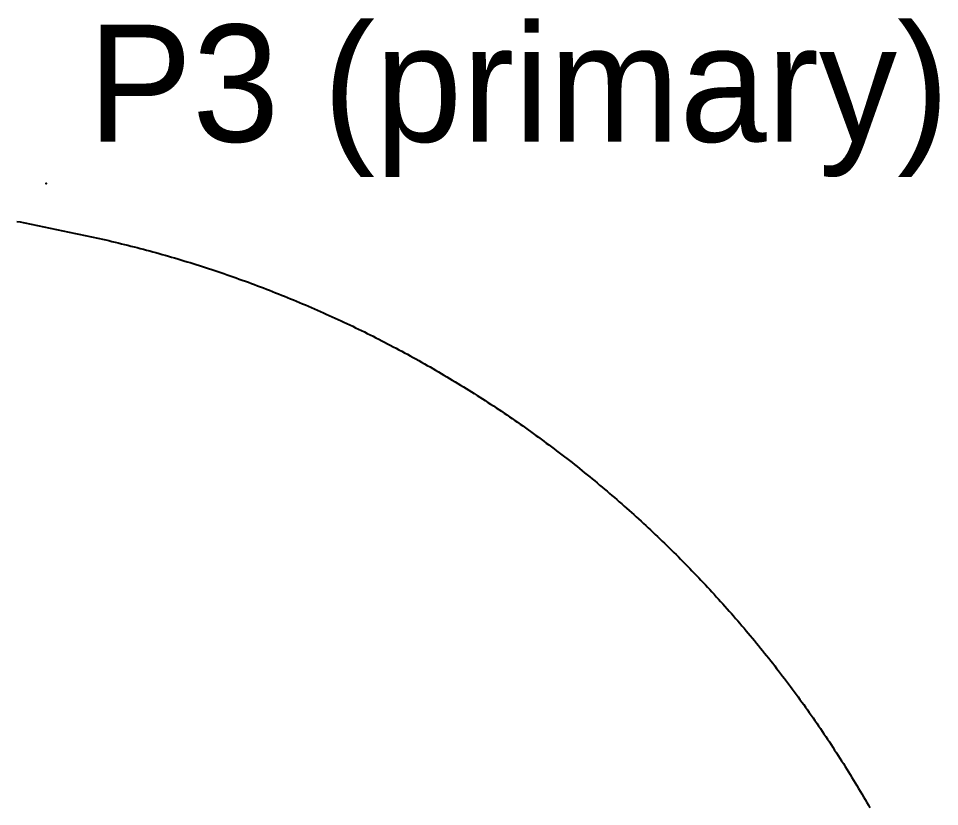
# Model space of a CAD drawing. Header units: metres. Extents: x 457876 to 584660, y 126427 to 241224.
# Drawn here: x 568922 to 576000, y 213917 to 219974 of the extents above; entities that cross this region are included whole.
import ezdxf

# ---------------------------------------------------------------- set-up
doc = ezdxf.new("R2010")
doc.units = ezdxf.units.M
for name, color, linetype in [('AT_GRADE', 3, 'CONTINUOUS'), ('CUTTING', 34, 'CONTINUOUS'), ('EMBANKMENT', 42, 'CONTINUOUS'), ('GROUND_CL', 8, 'CONTINUOUS'), ('RAIL_CL', 1, 'CONTINUOUS'), ('STATIONS', 7, 'CONTINUOUS')]:
    doc.layers.add(name, color=color, linetype=linetype)

msp = doc.modelspace()

# ---------------------------------------------------------------- linework, layer by layer
at = {"layer": 'AT_GRADE'}
for points in [[(568933.929, 218409.517, 60.803), (568958.332, 218404.494, 60.768), (568982.735, 218399.47, 60.734), (569007.137, 218394.446, 60.7), (569031.539, 218389.422, 60.665), (569055.94, 218384.398, 60.631), (569080.341, 218379.374, 60.596), (569104.741, 218374.35, 60.561), (569129.14, 218369.326, 60.527), (569153.539, 218364.302, 60.492), (569177.938, 218359.278, 60.457), (569202.336, 218354.254, 60.422), (569226.733, 218349.23, 60.387), (569251.13, 218344.206, 60.352), (569275.527, 218339.182, 60.316), (569299.923, 218334.158, 60.281), (569324.318, 218329.134, 60.246), (569348.713, 218324.111, 60.21), (569373.107, 218319.087, 60.174), (569397.501, 218314.063, 60.138), (569421.882, 218308.985, 60.102), (569446.251, 218303.846, 60.066), (569470.605, 218298.64, 60.03), (569494.942, 218293.358, 59.994), (569519.266, 218288.022, 59.957), (569543.575, 218282.618, 59.921), (569567.868, 218277.144, 59.884), (569592.144, 218271.596, 59.847), (569616.404, 218265.983, 59.81), (569640.65, 218260.309, 59.772), (569664.88, 218254.572, 59.735), (569689.095, 218248.776, 59.697), (569713.292, 218242.906, 59.66), (569737.471, 218236.961, 59.622), (569761.633, 218230.955, 59.584), (569785.78, 218224.887, 59.545), (569809.909, 218218.754, 59.507), (569834.021, 218212.554, 59.468), (569858.116, 218206.289, 59.43), (569882.193, 218199.958, 59.391), (569906.252, 218193.561, 59.352), (569930.29, 218187.091, 59.312), (569954.312, 218180.561, 59.273), (569978.317, 218173.969, 59.233), (570002.301, 218167.306, 59.193), (570026.267, 218160.576, 59.153), (570050.214, 218153.786, 59.113), (570074.144, 218146.934, 59.073), (570098.057, 218140.027, 59.032), (570121.942, 218133.026, 58.991), (570145.808, 218125.962, 58.95)], [(570967.494, 217838.59, 57.398), (570990.54, 217829.236, 57.35), (571013.56, 217819.818, 57.303), (571036.558, 217810.35, 57.255), (571059.525, 217800.808, 57.207), (571082.466, 217791.204, 57.159), (571105.374, 217781.523, 57.111), (571128.26, 217771.789, 57.062), (571151.124, 217762.007, 57.014), (571173.959, 217752.157, 56.965), (571196.762, 217742.236, 56.916), (571219.543, 217732.263, 56.867), (571242.291, 217722.218, 56.818), (571265.008, 217712.105, 56.769), (571287.701, 217701.939, 56.72)], [(571976.413, 217356.604, 55.15), (571998.119, 217344.495, 55.099), (572019.799, 217332.342, 55.047), (572041.444, 217320.125, 54.996), (572063.051, 217307.842, 54.944), (572084.634, 217295.518, 54.893), (572106.187, 217283.142, 54.842), (572127.686, 217270.673, 54.79), (572149.156, 217258.156, 54.739), (572170.596, 217245.586, 54.688), (572191.997, 217232.951, 54.636), (572213.365, 217220.262, 54.585), (572234.705, 217207.525, 54.534), (572256.004, 217194.721, 54.482), (572277.27, 217181.861, 54.431)], [(572404.114, 217103.494, 54.125), (572425.13, 217090.233, 54.075), (572446.111, 217076.919, 54.024), (572467.047, 217063.533, 53.973), (572487.947, 217050.092, 53.923), (572508.813, 217036.6, 53.872), (572529.646, 217023.056, 53.822), (572550.441, 217009.454, 53.771), (572571.195, 216995.791, 53.721), (572591.909, 216982.066, 53.671), (572612.586, 216968.288, 53.621), (572633.227, 216954.455, 53.571), (572653.83, 216940.567, 53.521), (572674.397, 216926.625, 53.471), (572694.93, 216912.634, 53.422), (572715.421, 216898.582, 53.372), (572735.869, 216884.467, 53.323), (572756.287, 216870.31, 53.273), (572776.668, 216856.099, 53.224), (572797, 216841.82, 53.175), (572817.288, 216827.478, 53.126), (572837.533, 216813.075, 53.077), (572857.749, 216798.632, 53.029), (572877.931, 216784.142, 52.98), (572898.072, 216769.596, 52.932), (572918.174, 216754.995, 52.884), (572938.232, 216740.335, 52.836), (572958.245, 216725.614, 52.788), (572978.208, 216710.825, 52.74), (572998.148, 216696.005, 52.692), (573018.049, 216681.133, 52.645), (573037.9, 216666.195, 52.597), (573057.705, 216651.197, 52.55), (573077.476, 216636.153, 52.503), (573097.207, 216621.058, 52.456), (573116.912, 216605.929, 52.41)], [(573539.332, 216259.3, 51.43), (573558.027, 216242.944, 51.388), (573576.673, 216226.531, 51.346), (573595.293, 216210.09, 51.304), (573613.857, 216193.585, 51.262), (573632.367, 216177.019, 51.221), (573650.84, 216160.413, 51.179), (573669.275, 216143.765, 51.138), (573687.653, 216127.054, 51.097), (573706.006, 216110.315, 51.057), (573724.285, 216093.496, 51.016), (573742.533, 216076.644, 50.976)], [(574561.728, 215211.591, 49.257), (574577.555, 215192.45, 49.225), (574593.338, 215173.272, 49.193), (574609.073, 215154.054, 49.16), (574624.757, 215134.796, 49.128), (574640.387, 215115.492, 49.096), (574655.944, 215096.131, 49.064), (574671.474, 215076.747, 49.032), (574686.929, 215057.305, 48.999), (574702.354, 215037.837, 48.967), (574717.717, 215018.322, 48.935), (574733.018, 214998.757, 48.903), (574748.272, 214979.156, 48.871), (574763.48, 214959.519, 48.84), (574778.636, 214939.842, 48.808), (574793.732, 214920.12, 48.776), (574808.752, 214900.339, 48.744), (574823.745, 214880.537, 48.712), (574838.678, 214860.69, 48.68), (574853.547, 214840.796, 48.648), (574868.369, 214820.866, 48.616), (574883.143, 214800.901, 48.584), (574897.865, 214780.897, 48.552), (574912.527, 214760.849, 48.52), (574927.116, 214740.748, 48.487), (574941.674, 214720.625, 48.455), (574956.169, 214700.456, 48.423), (574970.602, 214680.243, 48.39), (574984.989, 214659.997, 48.358), (574999.323, 214639.714, 48.325), (575013.604, 214619.393, 48.293), (575027.837, 214599.039, 48.26), (575041.984, 214578.625, 48.227), (575056.077, 214558.173, 48.194), (575070.123, 214537.689, 48.161), (575084.117, 214517.169, 48.128), (575098.062, 214496.616, 48.095), (575111.962, 214476.033, 48.062), (575125.808, 214455.413, 48.028), (575139.562, 214434.733, 47.994), (575153.267, 214414.018, 47.96), (575166.922, 214393.272, 47.926), (575180.526, 214372.491, 47.892), (575194.08, 214351.679, 47.858), (575207.577, 214330.829, 47.823), (575220.994, 214309.928, 47.789), (575234.362, 214288.995, 47.754), (575247.679, 214268.03, 47.719), (575260.941, 214247.03, 47.684), (575274.154, 214225.998, 47.648), (575287.295, 214204.922, 47.612), (575300.37, 214183.805, 47.577), (575313.397, 214162.658, 47.54), (575326.378, 214141.483, 47.504), (575339.305, 214120.275, 47.468), (575352.175, 214099.032, 47.431), (575364.96, 214077.738, 47.394), (575377.694, 214056.414, 47.356), (575390.377, 214035.058, 47.319), (575403.01, 214013.674, 47.281), (575415.584, 213992.255, 47.243), (575428.08, 213970.789, 47.204), (575440.521, 213949.292, 47.166), (575452.909, 213927.765, 47.127)]]:
    msp.add_polyline3d(points, dxfattribs=at)
at = {"layer": 'CUTTING'}
for points in [[(570169.658, 218118.843, 58.909), (570193.489, 218111.666, 58.868), (570217.3, 218104.424, 58.826), (570241.089, 218097.113, 58.784), (570264.856, 218089.731, 58.742), (570288.609, 218082.304, 58.7), (570312.335, 218074.794, 58.658), (570336.039, 218067.217, 58.615), (570359.724, 218059.583, 58.573), (570383.386, 218051.88, 58.53), (570407.027, 218044.113, 58.487), (570430.648, 218036.287, 58.444), (570454.247, 218028.4, 58.4), (570477.824, 218020.446, 58.356), (570501.376, 218012.418, 58.313), (570524.908, 218004.336, 58.269), (570548.415, 217996.182, 58.224), (570571.9, 217987.968, 58.18), (570595.363, 217979.689, 58.135), (570618.801, 217971.345, 58.091), (570642.222, 217962.954, 58.046), (570665.617, 217954.49, 58), (570688.984, 217945.951, 57.955), (570712.326, 217937.346, 57.91), (570735.646, 217928.684, 57.864), (570758.942, 217919.957, 57.818), (570782.213, 217911.166, 57.772), (570805.461, 217902.315, 57.726), (570828.685, 217893.404, 57.68), (570851.883, 217884.427, 57.633), (570875.058, 217875.391, 57.586), (570898.203, 217866.279, 57.54), (570921.325, 217857.111, 57.492), (570944.422, 217847.882, 57.445)], [(572298.505, 217168.953, 54.38), (572319.689, 217155.961, 54.329), (572340.847, 217142.925, 54.278), (572361.976, 217129.845, 54.227), (572383.066, 217116.703, 54.176)], [(573136.554, 216590.719, 52.363), (573156.166, 216575.47, 52.317), (573175.729, 216560.157, 52.271), (573195.245, 216544.786, 52.225), (573214.728, 216529.374, 52.179), (573234.171, 216513.911, 52.133), (573253.573, 216498.396, 52.088), (573272.922, 216482.815, 52.043), (573292.228, 216467.182, 51.998), (573311.488, 216451.492, 51.953), (573330.716, 216435.765, 51.908), (573349.903, 216419.986, 51.864), (573369.041, 216404.148, 51.819), (573388.144, 216388.268, 51.775), (573407.186, 216372.316, 51.731), (573426.195, 216356.324, 51.688), (573445.167, 216340.288, 51.644), (573464.087, 216324.192, 51.601), (573482.965, 216308.046, 51.558), (573501.8, 216291.851, 51.515), (573520.588, 216275.601, 51.472)]]:
    msp.add_polyline3d(points, dxfattribs=at)
at = {"layer": 'EMBANKMENT'}
for points in [[(571310.37, 217691.718, 56.671), (571333.01, 217681.436, 56.621), (571355.62, 217671.089, 56.571), (571378.199, 217660.676, 56.522), (571400.748, 217650.198, 56.472), (571423.265, 217639.653, 56.422), (571445.763, 217629.068, 56.372), (571468.228, 217618.415, 56.322), (571490.661, 217607.694, 56.271), (571513.062, 217596.908, 56.221), (571535.433, 217586.061, 56.171), (571557.781, 217575.167, 56.12), (571580.105, 217564.225, 56.07), (571602.383, 217553.191, 56.019), (571624.631, 217542.097, 55.968), (571646.858, 217530.961, 55.918), (571669.054, 217519.765, 55.867), (571691.216, 217508.504, 55.816), (571713.347, 217497.181, 55.765), (571735.442, 217485.789, 55.714), (571757.512, 217474.349, 55.663), (571779.544, 217462.837, 55.612), (571801.55, 217451.277, 55.56), (571823.515, 217439.64, 55.509), (571845.456, 217427.957, 55.458), (571867.366, 217416.219, 55.407), (571889.239, 217404.411, 55.355), (571911.085, 217392.553, 55.304), (571932.895, 217380.633, 55.253), (571954.677, 217368.66, 55.201)], [(573760.721, 216059.727, 50.936), (573778.872, 216042.769, 50.896), (573796.988, 216025.775, 50.857), (573815.052, 216008.726, 50.817), (573833.055, 215991.612, 50.778), (573851.028, 215974.468, 50.739), (573868.957, 215957.276, 50.7), (573886.833, 215940.03, 50.662), (573904.643, 215922.716, 50.623), (573922.419, 215905.367, 50.585), (573940.159, 215887.982, 50.547), (573957.85, 215870.547, 50.509), (573975.491, 215853.061, 50.472), (573993.063, 215835.505, 50.434), (574010.607, 215817.922, 50.397), (574028.104, 215800.293, 50.36), (574045.554, 215782.617, 50.323), (574062.941, 215764.879, 50.286), (574080.282, 215747.096, 50.25), (574097.59, 215729.282, 50.213), (574114.848, 215711.418, 50.177), (574132.035, 215693.486, 50.141), (574149.194, 215675.528, 50.105), (574166.281, 215657.501, 50.07), (574183.336, 215639.444, 50.034), (574200.355, 215621.353, 49.999), (574217.314, 215603.206, 49.964), (574234.207, 215584.997, 49.929), (574251.06, 215566.752, 49.894), (574267.888, 215548.484, 49.859), (574284.634, 215530.139, 49.825), (574301.328, 215511.749, 49.791), (574317.995, 215493.334, 49.756), (574334.605, 215474.867, 49.722), (574351.157, 215456.347, 49.688), (574367.662, 215437.787, 49.654), (574384.119, 215419.184, 49.621), (574400.526, 215400.537, 49.587), (574416.877, 215381.84, 49.554), (574433.156, 215363.082, 49.52), (574449.404, 215344.296, 49.487), (574465.611, 215325.475, 49.454), (574481.755, 215306.6, 49.421), (574497.843, 215287.677, 49.388), (574513.902, 215268.729, 49.355), (574529.886, 215249.718, 49.323), (574545.848, 215230.689, 49.29)]]:
    msp.add_polyline3d(points, dxfattribs=at)
at = {"layer": 'GROUND_CL'}
msp.add_polyline3d([(568909.525, 218414.541, 63.857), (568933.929, 218409.517, 63.404), (568958.332, 218404.494, 63.024), (568982.735, 218399.47, 62.656), (569007.137, 218394.446, 62.301), (569031.539, 218389.422, 62.028), (569055.94, 218384.398, 61.818), (569080.341, 218379.374, 61.613), (569104.741, 218374.35, 61.413), (569129.14, 218369.326, 61.254), (569153.539, 218364.302, 61.141), (569177.938, 218359.278, 61.031), (569202.336, 218354.254, 60.924), (569226.733, 218349.23, 60.842), (569251.13, 218344.206, 60.8), (569275.527, 218339.182, 60.758), (569299.923, 218334.158, 60.711), (569324.318, 218329.134, 60.671), (569348.713, 218324.111, 60.658), (569373.107, 218319.087, 60.646), (569397.501, 218314.063, 60.636), (569421.882, 218308.985, 60.631), (569446.251, 218303.846, 60.638), (569470.605, 218298.64, 60.648), (569494.942, 218293.358, 60.661), (569519.266, 218288.022, 60.677), (569543.575, 218282.618, 60.696), (569567.868, 218277.144, 60.718), (569592.144, 218271.596, 60.744), (569616.404, 218265.983, 60.774), (569640.65, 218260.309, 60.801), (569664.88, 218254.572, 60.832), (569689.095, 218248.776, 60.867), (569713.292, 218242.906, 60.905), (569737.471, 218236.961, 60.928), (569761.633, 218230.955, 60.959), (569785.78, 218224.887, 60.997), (569809.909, 218218.754, 61.044), (569834.021, 218212.554, 61.083), (569858.116, 218206.289, 61.121), (569882.193, 218199.958, 61.167), (569906.252, 218193.561, 61.221), (569930.29, 218187.091, 61.241), (569954.312, 218180.561, 61.234), (569978.317, 218173.969, 61.247), (570002.301, 218167.306, 61.277), (570026.267, 218160.576, 61.345), (570050.214, 218153.786, 61.452), (570074.144, 218146.934, 61.558), (570098.057, 218140.027, 61.663), (570121.942, 218133.026, 61.768), (570145.808, 218125.962, 61.864), (570169.658, 218118.843, 61.96), (570193.489, 218111.666, 62.054), (570217.3, 218104.424, 62.147), (570241.089, 218097.113, 62.213), (570264.856, 218089.731, 62.274), (570288.609, 218082.304, 62.33), (570312.335, 218074.794, 62.382), (570336.039, 218067.217, 62.408), (570359.724, 218059.583, 62.421), (570383.386, 218051.88, 62.427), (570407.027, 218044.113, 62.427), (570430.648, 218036.287, 62.409), (570454.247, 218028.4, 62.379), (570477.824, 218020.446, 62.342), (570501.376, 218012.418, 62.299), (570524.908, 218004.336, 62.246), (570548.415, 217996.182, 62.179), (570571.9, 217987.968, 62.108), (570595.363, 217979.689, 62.032), (570618.801, 217971.345, 61.952), (570642.222, 217962.954, 61.894), (570665.617, 217954.49, 61.827), (570688.984, 217945.951, 61.75), (570712.326, 217937.346, 61.662), (570735.646, 217928.684, 61.572), (570758.942, 217919.957, 61.477), (570782.213, 217911.166, 61.373), (570805.461, 217902.315, 61.26), (570828.685, 217893.404, 61.144), (570851.883, 217884.427, 61.028), (570875.058, 217875.391, 60.904), (570898.203, 217866.279, 60.772), (570921.325, 217857.111, 60.633), (570944.422, 217847.882, 60.501), (570967.494, 217838.59, 60.358), (570990.54, 217829.236, 60.2), (571013.56, 217819.818, 60.034), (571036.558, 217810.35, 59.518), (571059.525, 217800.808, 58.932), (571082.466, 217791.204, 58.359), (571105.374, 217781.523, 57.801), (571128.26, 217771.789, 57.272), (571151.124, 217762.007, 56.772), (571173.959, 217752.157, 56.281), (571196.762, 217742.236, 55.799), (571219.543, 217732.263, 55.321), (571242.291, 217722.218, 54.871), (571265.008, 217712.105, 54.427), (571287.701, 217701.939, 53.99), (571310.37, 217691.718, 53.558), (571333.01, 217681.436, 53.156), (571355.62, 217671.089, 52.769), (571378.199, 217660.676, 52.386), (571400.748, 217650.198, 52.005), (571423.265, 217639.653, 51.636), (571445.763, 217629.068, 51.276), (571468.228, 217618.415, 50.897), (571490.661, 217607.694, 50.503), (571513.062, 217596.908, 50.094), (571535.433, 217586.061, 50), (571557.781, 217575.167, 50), (571580.105, 217564.225, 50), (571602.383, 217553.191, 50), (571624.631, 217542.097, 50), (571646.858, 217530.961, 50), (571669.054, 217519.765, 50), (571691.216, 217508.504, 50), (571713.347, 217497.181, 50), (571735.442, 217485.789, 50), (571757.512, 217474.349, 50), (571779.544, 217462.837, 50), (571801.55, 217451.277, 50), (571823.515, 217439.64, 50.002), (571845.456, 217427.957, 50), (571867.366, 217416.219, 50), (571889.239, 217404.411, 50), (571911.085, 217392.553, 50), (571932.895, 217380.633, 50.619), (571954.677, 217368.66, 51.476), (571976.413, 217356.604, 52.267), (571998.119, 217344.495, 52.992), (572019.799, 217332.342, 53.656), (572041.444, 217320.125, 54.247), (572063.051, 217307.842, 54.785), (572084.634, 217295.518, 55.269), (572106.187, 217283.142, 55.699), (572127.686, 217270.673, 56.04), (572149.156, 217258.156, 56.306), (572170.596, 217245.586, 56.548), (572191.997, 217232.951, 56.764), (572213.365, 217220.262, 56.942), (572234.705, 217207.525, 57.102), (572256.004, 217194.721, 57.231), (572277.27, 217181.861, 57.325), (572298.505, 217168.953, 57.383), (572319.689, 217155.961, 57.413), (572340.847, 217142.925, 57.645), (572361.976, 217129.845, 57.654), (572383.066, 217116.703, 57.18), (572404.114, 217103.494, 56.398), (572425.13, 217090.233, 55.405), (572446.111, 217076.919, 54.654), (572467.047, 217063.533, 54.133), (572487.947, 217050.092, 53.845), (572508.813, 217036.6, 53.815), (572529.646, 217023.056, 53.962), (572550.441, 217009.454, 54.026), (572571.195, 216995.791, 54.141), (572591.909, 216982.066, 54.307), (572612.586, 216968.288, 54.525), (572633.227, 216954.455, 54.63), (572653.83, 216940.567, 54.647), (572674.397, 216926.625, 54.771), (572694.93, 216912.634, 54.894), (572715.421, 216898.582, 54.974), (572735.869, 216884.467, 54.846), (572756.287, 216870.31, 54.692), (572776.668, 216856.099, 54.541), (572797, 216841.82, 54.393), (572817.288, 216827.478, 54.269), (572837.533, 216813.075, 54.103), (572857.749, 216798.632, 53.924), (572877.931, 216784.142, 53.736), (572898.072, 216769.596, 53.537), (572918.174, 216754.995, 53.329), (572938.232, 216740.335, 53.197), (572958.245, 216725.614, 52.957), (572978.208, 216710.825, 52.627), (572998.148, 216696.005, 52.228), (573018.049, 216681.133, 51.759), (573037.9, 216666.195, 52.088), (573057.705, 216651.197, 52.568), (573077.476, 216636.153, 53.232), (573097.207, 216621.058, 54.24), (573116.912, 216605.929, 55.216), (573136.554, 216590.719, 56.083), (573156.166, 216575.47, 56.974), (573175.729, 216560.157, 57.895), (573195.245, 216544.786, 58.846), (573214.728, 216529.374, 59.612), (573234.171, 216513.911, 59.461), (573253.573, 216498.396, 59.314), (573272.922, 216482.815, 59.329), (573292.228, 216467.182, 59.506), (573311.488, 216451.492, 59.846), (573330.716, 216435.765, 59.934), (573349.903, 216419.986, 59.38), (573369.041, 216404.148, 58.844), (573388.144, 216388.268, 58.328), (573407.186, 216372.316, 57.83), (573426.195, 216356.324, 57.314), (573445.167, 216340.288, 56.743), (573464.087, 216324.192, 56.241), (573482.965, 216308.046, 55.748), (573501.8, 216291.851, 55.249), (573520.588, 216275.601, 54.729), (573539.332, 216259.3, 54.118), (573558.027, 216242.944, 53.513), (573576.673, 216226.531, 52.923), (573595.293, 216210.09, 52.31), (573613.857, 216193.585, 51.66), (573632.367, 216177.019, 51.105), (573650.84, 216160.413, 50.615), (573669.275, 216143.765, 50.159), (573687.653, 216127.054, 49.717), (573706.006, 216110.315, 49.235), (573724.285, 216093.496, 48.724), (573742.533, 216076.644, 48.22), (573760.721, 216059.727, 47.706), (573778.872, 216042.769, 47.182), (573796.988, 216025.775, 46.604), (573815.052, 216008.726, 46.006), (573833.055, 215991.612, 45.454), (573851.028, 215974.468, 44.909), (573868.957, 215957.276, 44.362), (573886.833, 215940.03, 43.811), (573904.643, 215922.716, 43.2), (573922.419, 215905.367, 42.58), (573940.159, 215887.982, 41.969), (573957.85, 215870.547, 41.321), (573975.491, 215853.061, 40.636), (573993.063, 215835.505, 40), (574010.607, 215817.922, 40), (574028.104, 215800.293, 40.144), (574045.554, 215782.617, 40.284), (574062.941, 215764.879, 40.281), (574080.282, 215747.096, 40.135), (574097.59, 215729.282, 40), (574114.848, 215711.418, 40), (574132.035, 215693.486, 40.096), (574149.194, 215675.528, 40.146), (574166.281, 215657.501, 40.118), (574183.336, 215639.444, 40.015), (574200.355, 215621.353, 40), (574217.314, 215603.206, 40), (574234.207, 215584.997, 40), (574251.06, 215566.752, 40), (574267.888, 215548.484, 40), (574284.634, 215530.139, 40), (574301.328, 215511.749, 40), (574317.995, 215493.334, 40), (574334.605, 215474.867, 40), (574351.157, 215456.347, 40), (574367.662, 215437.787, 40), (574384.119, 215419.184, 40), (574400.526, 215400.537, 40), (574416.877, 215381.84, 40), (574433.156, 215363.082, 40), (574449.404, 215344.296, 40), (574465.611, 215325.475, 40.6), (574481.755, 215306.6, 41.535), (574497.843, 215287.677, 42.476), (574513.902, 215268.729, 43.422), (574529.886, 215249.718, 44.367), (574545.848, 215230.689, 45.316), (574561.728, 215211.591, 46.276), (574577.555, 215192.45, 47.239), (574593.338, 215173.272, 48.204), (574609.073, 215154.054, 49.172), (574624.757, 215134.796, 50.005), (574640.387, 215115.492, 50.038), (574655.944, 215096.131, 50.067), (574671.474, 215076.747, 50.094), (574686.929, 215057.305, 50.118), (574702.354, 215037.837, 50.138), (574717.717, 215018.322, 50.172), (574733.018, 214998.757, 50.195), (574748.272, 214979.156, 50.22), (574763.48, 214959.519, 50.246), (574778.636, 214939.842, 50.274), (574793.732, 214920.12, 50.301), (574808.752, 214900.339, 50.326), (574823.745, 214880.537, 50.351), (574838.678, 214860.69, 50.377), (574853.547, 214840.796, 50.4), (574868.369, 214820.866, 50.419), (574883.143, 214800.901, 50.437), (574897.865, 214780.897, 50.453), (574912.527, 214760.849, 50.467), (574927.116, 214740.748, 50.48), (574941.674, 214720.625, 50.491), (574956.169, 214700.456, 50.501), (574970.602, 214680.243, 50.509), (574984.989, 214659.997, 50.517), (574999.323, 214639.714, 50.523), (575013.604, 214619.393, 50.527), (575027.837, 214599.039, 50.53), (575041.984, 214578.625, 50.534), (575056.077, 214558.173, 50.537), (575070.123, 214537.689, 50.539), (575084.117, 214517.169, 50.537), (575098.062, 214496.616, 50.535), (575111.962, 214476.033, 50.532), (575125.808, 214455.413, 50.53), (575139.562, 214434.733, 50.529), (575153.267, 214414.018, 50.523), (575166.922, 214393.272, 50.517), (575180.526, 214372.491, 50.51), (575194.08, 214351.679, 50.503), (575207.577, 214330.829, 50.494), (575220.994, 214309.928, 50.483), (575234.362, 214288.995, 50.473), (575247.679, 214268.03, 50.462), (575260.941, 214247.03, 50.452), (575274.154, 214225.998, 50.438), (575287.295, 214204.922, 50.423), (575300.37, 214183.805, 50.407), (575313.397, 214162.658, 50.39), (575326.378, 214141.483, 50.375), (575339.305, 214120.275, 50.356), (575352.175, 214099.032, 50.336), (575364.96, 214077.738, 50.316), (575377.694, 214056.414, 50.295), (575390.377, 214035.058, 50.272), (575403.01, 214013.674, 50.246), (575415.584, 213992.255, 50.219), (575428.08, 213970.789, 50.189), (575440.521, 213949.292, 50.156), (575452.909, 213927.765, 50.125), (575465.252, 213906.211, 50.099)], dxfattribs=at)
at = {"layer": 'RAIL_CL'}
msp.add_polyline3d([(568909.525, 218414.541, 60.837), (568933.929, 218409.517, 60.803), (568958.332, 218404.494, 60.768), (568982.735, 218399.47, 60.734), (569007.137, 218394.446, 60.7), (569031.539, 218389.422, 60.665), (569055.94, 218384.398, 60.631), (569080.341, 218379.374, 60.596), (569104.741, 218374.35, 60.561), (569129.14, 218369.326, 60.527), (569153.539, 218364.302, 60.492), (569177.938, 218359.278, 60.457), (569202.336, 218354.254, 60.422), (569226.733, 218349.23, 60.387), (569251.13, 218344.206, 60.352), (569275.527, 218339.182, 60.316), (569299.923, 218334.158, 60.281), (569324.318, 218329.134, 60.246), (569348.713, 218324.111, 60.21), (569373.107, 218319.087, 60.174), (569397.501, 218314.063, 60.138), (569421.882, 218308.985, 60.102), (569446.251, 218303.846, 60.066), (569470.605, 218298.64, 60.03), (569494.942, 218293.358, 59.994), (569519.266, 218288.022, 59.957), (569543.575, 218282.618, 59.921), (569567.868, 218277.144, 59.884), (569592.144, 218271.596, 59.847), (569616.404, 218265.983, 59.81), (569640.65, 218260.309, 59.772), (569664.88, 218254.572, 59.735), (569689.095, 218248.776, 59.697), (569713.292, 218242.906, 59.66), (569737.471, 218236.961, 59.622), (569761.633, 218230.955, 59.584), (569785.78, 218224.887, 59.545), (569809.909, 218218.754, 59.507), (569834.021, 218212.554, 59.468), (569858.116, 218206.289, 59.43), (569882.193, 218199.958, 59.391), (569906.252, 218193.561, 59.352), (569930.29, 218187.091, 59.312), (569954.312, 218180.561, 59.273), (569978.317, 218173.969, 59.233), (570002.301, 218167.306, 59.193), (570026.267, 218160.576, 59.153), (570050.214, 218153.786, 59.113), (570074.144, 218146.934, 59.073), (570098.057, 218140.027, 59.032), (570121.942, 218133.026, 58.991), (570145.808, 218125.962, 58.95), (570169.658, 218118.843, 58.909), (570193.489, 218111.666, 58.868), (570217.3, 218104.424, 58.826), (570241.089, 218097.113, 58.784), (570264.856, 218089.731, 58.742), (570288.609, 218082.304, 58.7), (570312.335, 218074.794, 58.658), (570336.039, 218067.217, 58.615), (570359.724, 218059.583, 58.573), (570383.386, 218051.88, 58.53), (570407.027, 218044.113, 58.487), (570430.648, 218036.287, 58.444), (570454.247, 218028.4, 58.4), (570477.824, 218020.446, 58.356), (570501.376, 218012.418, 58.313), (570524.908, 218004.336, 58.269), (570548.415, 217996.182, 58.224), (570571.9, 217987.968, 58.18), (570595.363, 217979.689, 58.135), (570618.801, 217971.345, 58.091), (570642.222, 217962.954, 58.046), (570665.617, 217954.49, 58), (570688.984, 217945.951, 57.955), (570712.326, 217937.346, 57.91), (570735.646, 217928.684, 57.864), (570758.942, 217919.957, 57.818), (570782.213, 217911.166, 57.772), (570805.461, 217902.315, 57.726), (570828.685, 217893.404, 57.68), (570851.883, 217884.427, 57.633), (570875.058, 217875.391, 57.586), (570898.203, 217866.279, 57.54), (570921.325, 217857.111, 57.492), (570944.422, 217847.882, 57.445), (570967.494, 217838.59, 57.398), (570990.54, 217829.236, 57.35), (571013.56, 217819.818, 57.303), (571036.558, 217810.35, 57.255), (571059.525, 217800.808, 57.207), (571082.466, 217791.204, 57.159), (571105.374, 217781.523, 57.111), (571128.26, 217771.789, 57.062), (571151.124, 217762.007, 57.014), (571173.959, 217752.157, 56.965), (571196.762, 217742.236, 56.916), (571219.543, 217732.263, 56.867), (571242.291, 217722.218, 56.818), (571265.008, 217712.105, 56.769), (571287.701, 217701.939, 56.72), (571310.37, 217691.718, 56.671), (571333.01, 217681.436, 56.621), (571355.62, 217671.089, 56.571), (571378.199, 217660.676, 56.522), (571400.748, 217650.198, 56.472), (571423.265, 217639.653, 56.422), (571445.763, 217629.068, 56.372), (571468.228, 217618.415, 56.322), (571490.661, 217607.694, 56.271), (571513.062, 217596.908, 56.221), (571535.433, 217586.061, 56.171), (571557.781, 217575.167, 56.12), (571580.105, 217564.225, 56.07), (571602.383, 217553.191, 56.019), (571624.631, 217542.097, 55.968), (571646.858, 217530.961, 55.918), (571669.054, 217519.765, 55.867), (571691.216, 217508.504, 55.816), (571713.347, 217497.181, 55.765), (571735.442, 217485.789, 55.714), (571757.512, 217474.349, 55.663), (571779.544, 217462.837, 55.612), (571801.55, 217451.277, 55.56), (571823.515, 217439.64, 55.509), (571845.456, 217427.957, 55.458), (571867.366, 217416.219, 55.407), (571889.239, 217404.411, 55.355), (571911.085, 217392.553, 55.304), (571932.895, 217380.633, 55.253), (571954.677, 217368.66, 55.201), (571976.413, 217356.604, 55.15), (571998.119, 217344.495, 55.099), (572019.799, 217332.342, 55.047), (572041.444, 217320.125, 54.996), (572063.051, 217307.842, 54.944), (572084.634, 217295.518, 54.893), (572106.187, 217283.142, 54.842), (572127.686, 217270.673, 54.79), (572149.156, 217258.156, 54.739), (572170.596, 217245.586, 54.688), (572191.997, 217232.951, 54.636), (572213.365, 217220.262, 54.585), (572234.705, 217207.525, 54.534), (572256.004, 217194.721, 54.482), (572277.27, 217181.861, 54.431), (572298.505, 217168.953, 54.38), (572319.689, 217155.961, 54.329), (572340.847, 217142.925, 54.278), (572361.976, 217129.845, 54.227), (572383.066, 217116.703, 54.176), (572404.114, 217103.494, 54.125), (572425.13, 217090.233, 54.075), (572446.111, 217076.919, 54.024), (572467.047, 217063.533, 53.973), (572487.947, 217050.092, 53.923), (572508.813, 217036.6, 53.872), (572529.646, 217023.056, 53.822), (572550.441, 217009.454, 53.771), (572571.195, 216995.791, 53.721), (572591.909, 216982.066, 53.671), (572612.586, 216968.288, 53.621), (572633.227, 216954.455, 53.571), (572653.83, 216940.567, 53.521), (572674.397, 216926.625, 53.471), (572694.93, 216912.634, 53.422), (572715.421, 216898.582, 53.372), (572735.869, 216884.467, 53.323), (572756.287, 216870.31, 53.273), (572776.668, 216856.099, 53.224), (572797, 216841.82, 53.175), (572817.288, 216827.478, 53.126), (572837.533, 216813.075, 53.077), (572857.749, 216798.632, 53.029), (572877.931, 216784.142, 52.98), (572898.072, 216769.596, 52.932), (572918.174, 216754.995, 52.884), (572938.232, 216740.335, 52.836), (572958.245, 216725.614, 52.788), (572978.208, 216710.825, 52.74), (572998.148, 216696.005, 52.692), (573018.049, 216681.133, 52.645), (573037.9, 216666.195, 52.597), (573057.705, 216651.197, 52.55), (573077.476, 216636.153, 52.503), (573097.207, 216621.058, 52.456), (573116.912, 216605.929, 52.41), (573136.554, 216590.719, 52.363), (573156.166, 216575.47, 52.317), (573175.729, 216560.157, 52.271), (573195.245, 216544.786, 52.225), (573214.728, 216529.374, 52.179), (573234.171, 216513.911, 52.133), (573253.573, 216498.396, 52.088), (573272.922, 216482.815, 52.043), (573292.228, 216467.182, 51.998), (573311.488, 216451.492, 51.953), (573330.716, 216435.765, 51.908), (573349.903, 216419.986, 51.864), (573369.041, 216404.148, 51.819), (573388.144, 216388.268, 51.775), (573407.186, 216372.316, 51.731), (573426.195, 216356.324, 51.688), (573445.167, 216340.288, 51.644), (573464.087, 216324.192, 51.601), (573482.965, 216308.046, 51.558), (573501.8, 216291.851, 51.515), (573520.588, 216275.601, 51.472), (573539.332, 216259.3, 51.43), (573558.027, 216242.944, 51.388), (573576.673, 216226.531, 51.346), (573595.293, 216210.09, 51.304), (573613.857, 216193.585, 51.262), (573632.367, 216177.019, 51.221), (573650.84, 216160.413, 51.179), (573669.275, 216143.765, 51.138), (573687.653, 216127.054, 51.097), (573706.006, 216110.315, 51.057), (573724.285, 216093.496, 51.016), (573742.533, 216076.644, 50.976), (573760.721, 216059.727, 50.936), (573778.872, 216042.769, 50.896), (573796.988, 216025.775, 50.857), (573815.052, 216008.726, 50.817), (573833.055, 215991.612, 50.778), (573851.028, 215974.468, 50.739), (573868.957, 215957.276, 50.7), (573886.833, 215940.03, 50.662), (573904.643, 215922.716, 50.623), (573922.419, 215905.367, 50.585), (573940.159, 215887.982, 50.547), (573957.85, 215870.547, 50.509), (573975.491, 215853.061, 50.472), (573993.063, 215835.505, 50.434), (574010.607, 215817.922, 50.397), (574028.104, 215800.293, 50.36), (574045.554, 215782.617, 50.323), (574062.941, 215764.879, 50.286), (574080.282, 215747.096, 50.25), (574097.59, 215729.282, 50.213), (574114.848, 215711.418, 50.177), (574132.035, 215693.486, 50.141), (574149.194, 215675.528, 50.105), (574166.281, 215657.501, 50.07), (574183.336, 215639.444, 50.034), (574200.355, 215621.353, 49.999), (574217.314, 215603.206, 49.964), (574234.207, 215584.997, 49.929), (574251.06, 215566.752, 49.894), (574267.888, 215548.484, 49.859), (574284.634, 215530.139, 49.825), (574301.328, 215511.749, 49.791), (574317.995, 215493.334, 49.756), (574334.605, 215474.867, 49.722), (574351.157, 215456.347, 49.688), (574367.662, 215437.787, 49.654), (574384.119, 215419.184, 49.621), (574400.526, 215400.537, 49.587), (574416.877, 215381.84, 49.554), (574433.156, 215363.082, 49.52), (574449.404, 215344.296, 49.487), (574465.611, 215325.475, 49.454), (574481.755, 215306.6, 49.421), (574497.843, 215287.677, 49.388), (574513.902, 215268.729, 49.355), (574529.886, 215249.718, 49.323), (574545.848, 215230.689, 49.29), (574561.728, 215211.591, 49.257), (574577.555, 215192.45, 49.225), (574593.338, 215173.272, 49.193), (574609.073, 215154.054, 49.16), (574624.757, 215134.796, 49.128), (574640.387, 215115.492, 49.096), (574655.944, 215096.131, 49.064), (574671.474, 215076.747, 49.032), (574686.929, 215057.305, 48.999), (574702.354, 215037.837, 48.967), (574717.717, 215018.322, 48.935), (574733.018, 214998.757, 48.903), (574748.272, 214979.156, 48.871), (574763.48, 214959.519, 48.84), (574778.636, 214939.842, 48.808), (574793.732, 214920.12, 48.776), (574808.752, 214900.339, 48.744), (574823.745, 214880.537, 48.712), (574838.678, 214860.69, 48.68), (574853.547, 214840.796, 48.648), (574868.369, 214820.866, 48.616), (574883.143, 214800.901, 48.584), (574897.865, 214780.897, 48.552), (574912.527, 214760.849, 48.52), (574927.116, 214740.748, 48.487), (574941.674, 214720.625, 48.455), (574956.169, 214700.456, 48.423), (574970.602, 214680.243, 48.39), (574984.989, 214659.997, 48.358), (574999.323, 214639.714, 48.325), (575013.604, 214619.393, 48.293), (575027.837, 214599.039, 48.26), (575041.984, 214578.625, 48.227), (575056.077, 214558.173, 48.194), (575070.123, 214537.689, 48.161), (575084.117, 214517.169, 48.128), (575098.062, 214496.616, 48.095), (575111.962, 214476.033, 48.062), (575125.808, 214455.413, 48.028), (575139.562, 214434.733, 47.994), (575153.267, 214414.018, 47.96), (575166.922, 214393.272, 47.926), (575180.526, 214372.491, 47.892), (575194.08, 214351.679, 47.858), (575207.577, 214330.829, 47.823), (575220.994, 214309.928, 47.789), (575234.362, 214288.995, 47.754), (575247.679, 214268.03, 47.719), (575260.941, 214247.03, 47.684), (575274.154, 214225.998, 47.648), (575287.295, 214204.922, 47.612), (575300.37, 214183.805, 47.577), (575313.397, 214162.658, 47.54), (575326.378, 214141.483, 47.504), (575339.305, 214120.275, 47.468), (575352.175, 214099.032, 47.431), (575364.96, 214077.738, 47.394), (575377.694, 214056.414, 47.356), (575390.377, 214035.058, 47.319), (575403.01, 214013.674, 47.281), (575415.584, 213992.255, 47.243), (575428.08, 213970.789, 47.204), (575440.521, 213949.292, 47.166), (575452.909, 213927.765, 47.127), (575465.252, 213906.211, 47.087)], dxfattribs=at)
at = {"layer": 'STATIONS'}
msp.add_point((569135, 218706, 60.596), dxfattribs=at)

# ---------------------------------------------------------------- texts
msp.add_text('P3 (primary)', height=900, dxfattribs=at).set_placement((569455, 219026, 60.596))

doc.saveas('drawing.dxf')
